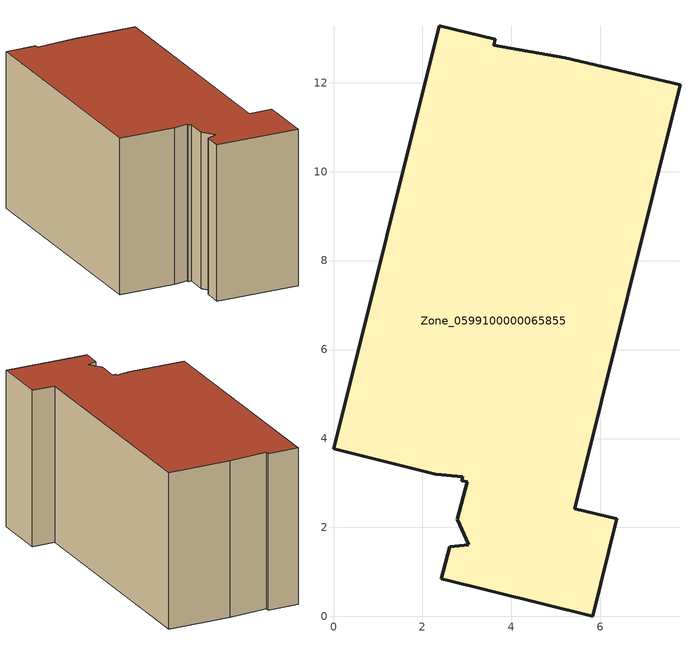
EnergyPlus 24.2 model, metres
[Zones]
Zone_0599100000065855
 floor ground (C_G): 2.78,2.19 3.01,3.02 2.88,3.06 2.9,3.14 2.3,3.2 0,3.77 2.38,13.28 3.64,12.97 3.6,12.84 5.2,12.56 7.79,11.95 5.43,2.42 6.37,2.19 5.83,0 2.42,0.84 2.62,1.57 3.04,1.62 z0
 wall outside (C_F): 7.79,11.95 5.2,12.56 3.6,12.84 3.64,12.97 2.38,13.28 0,3.77 2.3,3.2 2.9,3.14 2.88,3.06 3.01,3.02 2.78,2.19 3.04,1.62 2.62,1.57 2.42,0.84 5.83,0 6.37,2.19 5.43,2.42 7.79,11.95 z0:6.52
 roof outside (C_R): 2.9,3.14 2.88,3.06 3.01,3.02 2.78,2.19 3.04,1.62 2.62,1.57 2.42,0.84 5.83,0 6.37,2.19 5.43,2.42 7.79,11.95 5.2,12.56 3.6,12.84 3.64,12.97 2.38,13.28 0,3.77 2.3,3.2 z6.52
[BUILDING]
Pand.0599100000065855: North Axis=0; Terrain=City; Loads Convergence Tolerance Value=0.04; Temperature Convergence Tolerance Value=0.4; Solar Distribution=FullExterior; Maximum Number of Warmup Days=25; Minimum Number of Warmup Days=1
[Site:Location]
Rotterdam.The.Hague.AP_ZH_NLD Design_Conditions: Latitude=51.96; Longitude=4.45; Time Zone=1; Elevation=-4.5
[SITE:GROUNDTEMPERATURE:BUILDINGSURFACE]
18, 18, 18, 18, 18, 18, 18, 18, 18, 18, 18, 18
[MATERIAL] Thermal Absorptance=0.9; Solar Absorptance=0.7; Visible Absorptance=0.7
Name | Roughness | Thickness | Conductivity | Density | Specific Heat
G.D.1965 | MediumSmooth | 0.15 | 1 | 540 | 1210
F.D.1965 | Rough | 0.3 | 0.857143 | 1920 | 840
R.D.1965 | MediumRough | 0.2 | 0.08 | 1500 | 1000
[CONSTRUCTION]
C_G: G.D.1965
C_F: F.D.1965
C_R: R.D.1965
[ZONE]
Zone_0599100000065855: Type=1; Multiplier=1; Ceiling Height=Autocalculate; Volume=Autocalculate; Floor Area=autocalculate; Part of Total Floor Area=Yes
[ZONEINFILTRATION:DESIGNFLOWRATE]
Infil_Zone_0599100000065855: Zone or ZoneList or Space or SpaceList=Zone_0599100000065855; Schedule=AlwaysOn; Design Flow Rate Calculation Method=Flow/Area; Flow Rate per Floor Area=0.0042; Constant Term Coefficient=1; Temperature Term Coefficient=0; Velocity Term Coefficient=0; Velocity Squared Term Coefficient=0
[HVACTEMPLATE:ZONE:IDEALLOADSAIRSYSTEM]
Zone_0599100000065855: Maximum Heating Supply Air Temperature=50; Minimum Cooling Supply Air Temperature=13; Maximum Heating Supply Air Humidity Ratio=0.0156; Minimum Cooling Supply Air Humidity Ratio=0.0077; Heating Limit=NoLimit; Cooling Limit=NoLimit; Dehumidification Control Type=ConstantSensibleHeatRatio; Cooling Sensible Heat Ratio=0.7; Dehumidification Setpoint=60; Humidification Control Type=None; Humidification Setpoint=30; Outdoor Air Method=None; Outdoor Air Flow Rate per Person=0.00944; Outdoor Air Flow Rate per Zone Floor Area=0; Outdoor Air Flow Rate per Zone=0; Demand Controlled Ventilation Type=None; Outdoor Air Economizer Type=NoEconomizer; Heat Recovery Type=None; Sensible Heat Recovery Effectiveness=0.7; Latent Heat Recovery Effectiveness=0.65
[ZONECONTROL:THERMOSTAT]
ThermostatControl_Zone_0599100000065855: Zone or ZoneList=Zone_0599100000065855; Control Type Schedule=DualSetpointControlType; Control 1=Thermostat_Zone_0599100000065855; Temperature Difference Between Cutout And Setpoint=0
[THERMOSTATSETPOINT:DUALSETPOINT]
Thermostat_Zone_0599100000065855: Heating Setpoint Temperature Schedule=HeatingSetpoint_Zone_0599100000065855; Cooling Setpoint Temperature Schedule=CoolingSetpoint_Zone_0599100000065855
[SCHEDULE:COMPACT]
HeatingSetpoint_Zone_0599100000065855: Through: 12/31, For: AllDays, Until: 24:00, 21
CoolingSetpoint_Zone_0599100000065855: Through: 12/31, For: AllDays, Until: 24:00, 24
DualSetpointControlType: Through: 12/31, For: AllDays, Until: 24:00, 4
AlwaysOn: Through: 12/31, For: AllDays, Until: 24:00, 1
